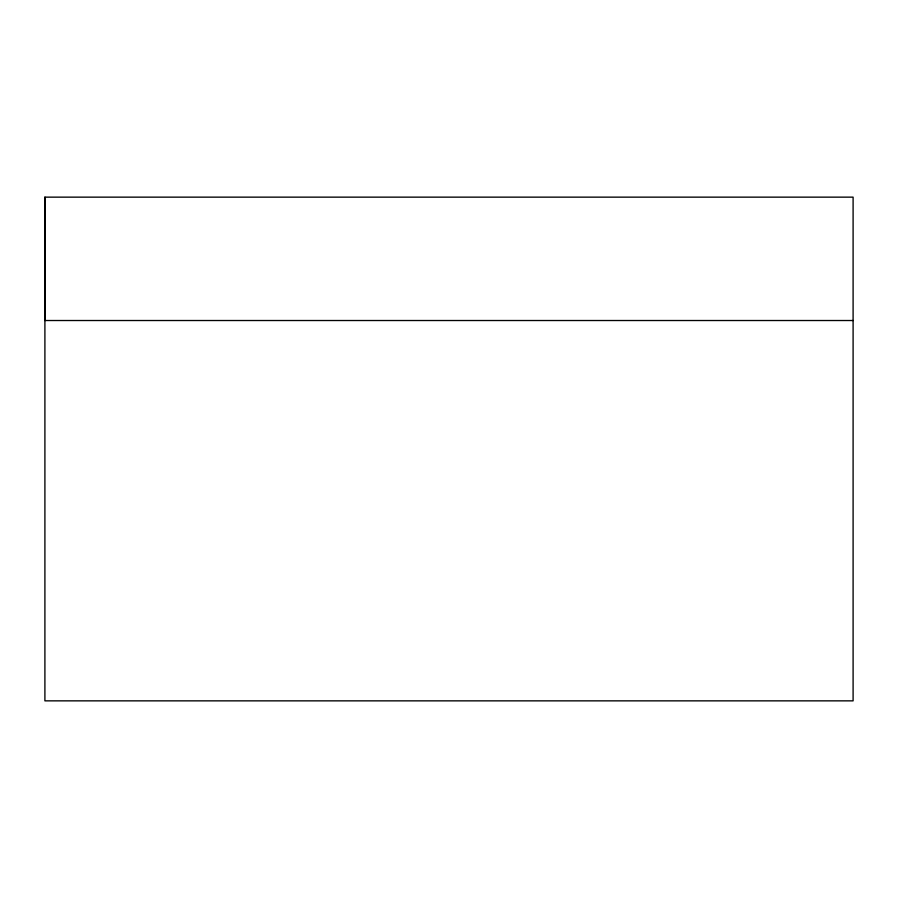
<?xml version="1.0" encoding="UTF-8"?>
<svg xmlns="http://www.w3.org/2000/svg" width="898" height="898" viewBox="0 0 898 898"><rect width="100%" height="100%" fill="white"/><g stroke="black" fill="none" stroke-linecap="round" stroke-linejoin="round"><path stroke-width="1.35" d="M44.9 197.145L44.9 700.855L853.1 700.855L853.1 197.145L44.9 197.145L44.9 320.519L853.1 320.519"/></g></svg>
